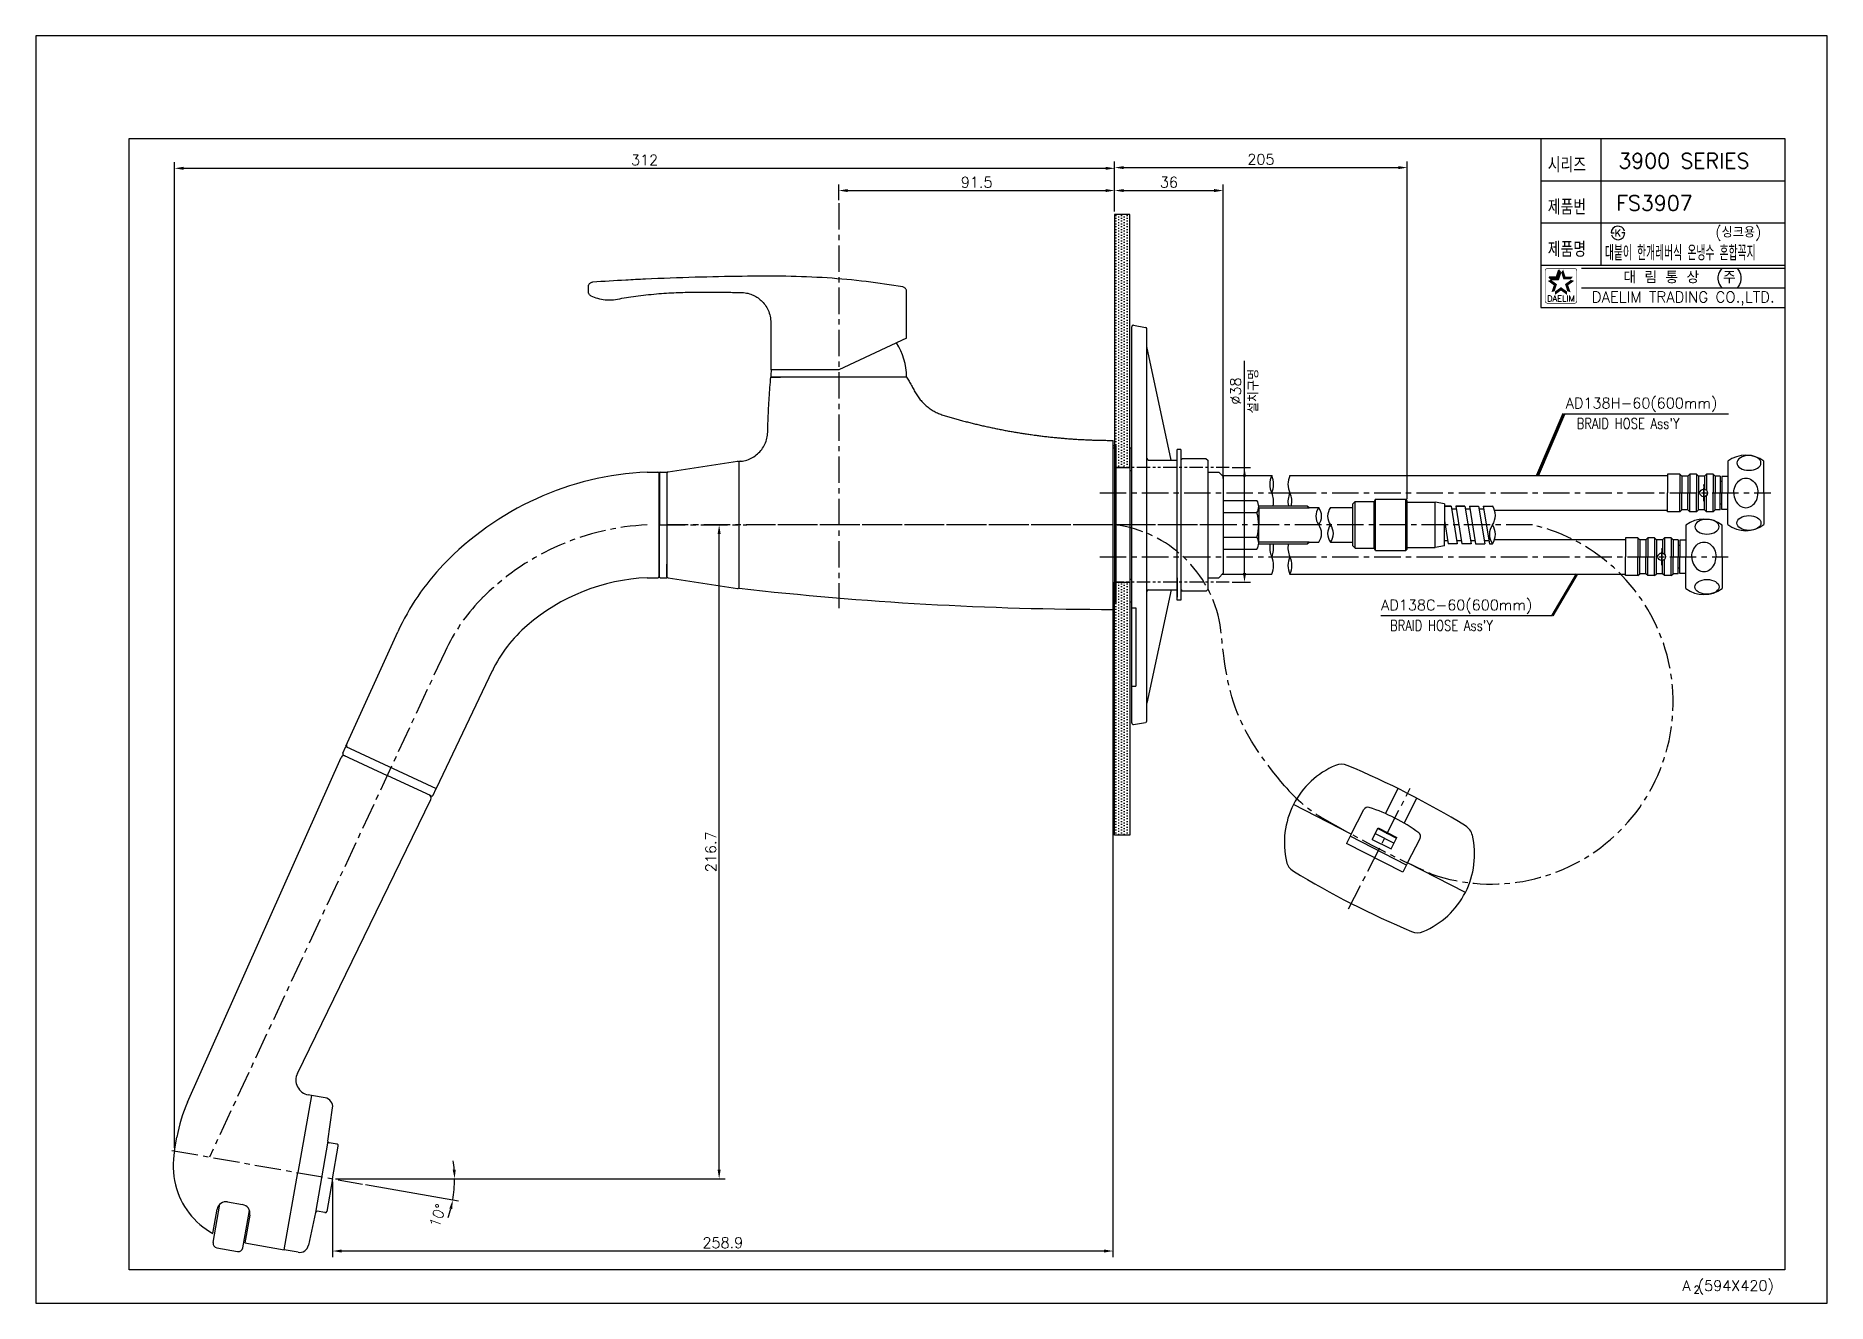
# Model space of a CAD drawing. Extents: x 1777 to 2371, y -1665 to -1245.
import ezdxf
from ezdxf.enums import TextEntityAlignment as Align

# ---------------------------------------------------------------- set-up
doc = ezdxf.new("R2010")
doc.units = 0
doc.header["$LTSCALE"] = 7
doc.header["$MEASUREMENT"] = 0
doc.linetypes.add('CENTER', pattern=[2, 1.25, -0.25, 0.25, -0.25])
doc.linetypes.add('PHANTOM', pattern=[2.5, 1.25, -0.25, 0.25, -0.25, 0.25, -0.25])
doc.layers.get('0').update_dxf_attribs({"color": 2, "linetype": 'CONTINUOUS'})
for name, color, linetype in [('CL', 1, 'CENTER'), ('D', 2, 'CONTINUOUS'), ('DIM', 2, 'CONTINUOUS'), ('DWG', 7, 'CONTINUOUS'), ('PH', 3, 'PHANTOM')]:
    doc.layers.add(name, color=color, linetype=linetype)
doc.styles.add('GHS', font='ROMANS', dxfattribs={"bigfont": 'GHS'})
doc.styles.add('HAN', font='TXT.shx', dxfattribs={"bigfont": 'GHS.shx'})
doc.styles.add('ROMANS', font='romans')
doc.dimstyles.new('STANDARD$7', dxfattribs={"dimtxt": 3.5, "dimasz": 3, "dimexe": 1, "dimexo": 0.0625, "dimgap": 1, "dimtad": 1, "dimdec": 4, "dimzin": 0, "dimdsep": 46, "dimtxsty": 'GHS', "dimcen": 1, "dimclrt": 2, "dimadec": 0, "dimazin": 0, "dimtfac": 1, "dimtdec": 4, "dimtofl": 0, "dimtmove": 0, "dimatfit": 3, "dimfxl": 0, "dimtolj": 1, "dimtzin": 0, "dimarcsym": 0})

# ---------------------------------------------------------------- blocks, each defined once
blk = doc.blocks.new('KS')
at = {"layer": 'DIM'}
for p, q in [((-2.25, 0), (-1.75, 0)), ((-1.75, 0), (-1.25, 0)), ((1.75, 0), (1.25, 0)), ((2.25, 0), (1.75, 0))]:
    blk.add_line(p, q, dxfattribs=at)
for start, end in [(15, 180), (195, 0)]:
    blk.add_arc((0, 0), 2.25, start, end, dxfattribs=at)
at = {"layer": 'DIM', "style": 'HAN'}
blk.add_text('K', height=2.39, dxfattribs=at).set_placement((0, 0), align=Align.MIDDLE)
blk = doc.blocks.new('BORDER')
for p, q in [((1, 1), (0, 1)), ((0, 1), (0, 0)), ((1, 0), (1, 1)), ((0, 0), (1, 0))]:
    blk.add_line(p, q)
blk = doc.blocks.new('양식')
at = {"color": 4}
for p, q in [((1219, 386), (1768, 386)), ((1219, 11), (1219, 386)), ((1768, 386), (1768, 11)), ((1768, 11), (1219, 11))]:
    blk.add_line(p, q, dxfattribs=at)
at = {"color": 7}
for p, q in [((1687, 386), (1687, 330)), ((1707, 386), (1707, 344)), ((1687, 372), (1768, 372)), ((1687, 358), (1768, 358)), ((1687, 344), (1768, 344)), ((1687, 330), (1768, 330))]:
    blk.add_line(p, q, dxfattribs=at)
at = {"color": 2}
for p, q in [((1689.81, 340.18), (1692.24, 340.18)), ((1690.48, 339.27), (1689.81, 340.18)), ((1690.48, 339.27), (1692.9, 339.27)), ((1692.24, 340.18), (1692.99, 342.49)), ((1692.9, 339.27), (1693.65, 341.57)), ((1693.65, 341.57), (1692.99, 342.49))]:
    blk.add_line(p, q, dxfattribs=at)
at = {"color": 2, "linetype": 'Continuous'}
for p, q in [((1700.5, 343), (1768, 343)), ((1700.5, 336.5), (1768, 336.5))]:
    blk.add_line(p, q, dxfattribs=at)
at = {"color": 2, "linetype": 'Continuous', "const_width": 0.2}
for points in [[(1688.48, 342.13, -0.414214), (1689.23, 342.88)], [(1688.48, 332.13), (1688.48, 342.13, -1)], [(1689.23, 342.88), (1698.23, 342.88, -0.414214), (1698.98, 342.13, 0.043396)], [(1698.98, 342.13), (1698.98, 332.13, -0.414214), (1698.23, 331.38)], [(1698.23, 331.38), (1689.48, 331.38, -0.414214), (1688.48, 332.13, 0.672398)]]:
    blk.add_lwpolyline(points, format="xyb", dxfattribs=at)
at = {"color": 2}
for points in [[(1691.32, 337.35), (1692.4, 337.7), (1689.36, 338.78), (1690.43, 339.13)], [(1689.81, 340.18), (1690.48, 339.27), (1692.24, 340.18), (1692.9, 339.27)], [(1692.24, 340.18), (1692.9, 339.27), (1692.99, 342.49), (1693.65, 341.57)], [(1694.47, 342.49), (1693.8, 341.57), (1695.22, 340.18), (1694.55, 339.27)], [(1695.22, 340.18), (1694.55, 339.27), (1697.64, 340.18), (1696.98, 339.27)], [(1698.1, 338.78), (1697.02, 339.13), (1696.14, 337.35), (1695.06, 337.7)], [(1690.57, 335.05), (1691.65, 335.4), (1691.32, 337.35), (1692.4, 337.7)], [(1693.73, 335.6), (1693.73, 336.73), (1691.77, 334.18), (1691.77, 335.31)], [(1695.69, 334.18), (1695.69, 335.31), (1693.73, 335.6), (1693.73, 336.73)], [(1696.14, 337.35), (1695.06, 337.7), (1696.89, 335.05), (1695.81, 335.4)]]:
    blk.add_solid(points, dxfattribs=at)
at = {"xscale": 594, "yscale": 420, "zscale": 594}
blk.add_blockref('BORDER', (1188, 0), dxfattribs=at)
at = {"layer": 'DIM', "color": 4}
blk.add_blockref('KS', (1712.63, 354.68), dxfattribs=at)
at = {"color": 7, "linetype": 'Continuous'}
for s, height, style, p in [('대 림 통 상  (주)', 4, 'GHS', (1734.26, 339.7)), ('DAELIM TRADING CO.,LTD.', 3.6, 'ROMANS', (1734.26, 332.93))]:
    blk.add_text(s, height=height, dxfattribs=dict(at, style=style)).set_placement(p, align=Align.MIDDLE)
at = {"color": 2, "linetype": 'Continuous', "style": 'ROMANS'}
blk.add_text('DAELIM', height=2, dxfattribs=at).set_placement((1693.73, 331.93), align=Align.CENTER)
at = {"color": 7, "style": 'GHS'}
for s, height, p in [('A (594X420)', 3.5, (1734.01, 4.03)), ('2', 2.5, (1737.67, 3.19))]:
    blk.add_text(s, height=height, dxfattribs=at).set_placement(p)
at = {"layer": 'DIM', "style": 'GHS', "width": 0.8}
for s, p in [('시리즈', (1689.34, 374.73)), ('제품번', (1689.34, 360.73)), ('제품명', (1689.34, 346.73))]:
    blk.add_text(s, height=5, dxfattribs=at).set_placement(p)
blk = doc.blocks.new('A$C00170C1F')
at = {"layer": 'CL'}
blk.add_line((32, 45), (32, 0), dxfattribs=at)
at = {"layer": 'DWG'}
for p, q in [((21.5, 26), (42.5, 26)), ((21.5, 22.5), (21.5, 26)), ((42.5, 22.5), (42.5, 26)), ((0, 22.5), (21.5, 22.5)), ((0, 22.5), (21.5, 22.5)), ((21.5, 23.32), (42.5, 23.32)), ((21.5, 22.5), (21.5, 13.41)), ((28.5, 20.89), (28.5, 16.58)), ((35.5, 20.89), (28.5, 20.89)), ((35.5, 18.71), (28.5, 18.71)), ((35.5, 20.89), (35.5, 16.58)), ((42.5, 22.5), (64, 22.5)), ((42.5, 22.5), (64, 22.5)), ((42.5, 22.5), (42.5, 13.41)), ((35.5, 16.89), (28.5, 16.89)), ((35.5, 16.58), (28.5, 16.58)), ((28.5, 11.3), (28.5, 2.02)), ((35.5, 11.3), (35.5, 2.02))]:
    blk.add_line(p, q, dxfattribs=at)
for centre, radius, start, end in [((10.36, 37.17), 5, 94.37789, 139.87054), ((32, -245.5), 288.5, 85.62211, 94.37789), ((53.64, 37.17), 5, 40.12946, 85.62211), ((27.77, 22.5), 27.77, 139.87054, 180), ((36.23, 22.5), 27.77, 0, 40.12946), ((27.77, 22.5), 27.77, 180, 220.12946), ((36.23, 22.5), 27.77, 319.87054, 0), ((23, 13.41), 1.5, 180, 261.02746), ((32, 70.38), 59.18, 261.02746, 278.98046), ((41, 13.41), 1.5, 278.98046, 0), ((10.36, 7.83), 5, 220.12946, 265.62211), ((32, 290.5), 288.5, 265.62211, 274.37789), ((53.64, 7.83), 5, 274.37789, 319.87054)]:
    blk.add_arc(centre, radius, start, end, dxfattribs=at)

msp = doc.modelspace()

# ---------------------------------------------------------------- hatches: boundary and pattern name
at = {"layer": 'D'}
h = msp.add_hatch(dxfattribs=at)
h.set_pattern_fill('DOTS', color=256, scale=15, angle=90, style=0)
h.set_pattern_definition([(270, (388.5486, 9660.0459), (-0.9375, -0.46875), [0, -0.9375])])
h.paths.add_polyline_path([(2134.73, -1304.2), (2134.73, -1388.07), (2139.73, -1388.07), (2139.73, -1304.2)])
h = msp.add_hatch(dxfattribs=at)
h.set_pattern_fill('DOTS', color=256, scale=15, angle=90, style=0)
h.set_pattern_definition([(90, (388.5486, -12472.6828), (-0.9375, 0.46875), [0, -0.9375])])
h.paths.add_polyline_path([(2134.73, -1509.94), (2134.73, -1426.07), (2139.73, -1426.07), (2139.73, -1509.94)])

# ---------------------------------------------------------------- linework, layer by layer
for p, q in [((1822.98, -1613.53), (1822.98, -1286.9)), ((1825.98, -1288.9), (2131.73, -1288.9)), ((2134.73, -1297.73), (2134.73, -1286.67)), ((2134.73, -1301.2), (2134.73, -1286.9)), ((2137.73, -1288.67), (2228.76, -1288.67)), ((2231.76, -1398.57), (2231.76, -1286.67)), ((2043.23, -1299.44), (2043.23, -1294.27)), ((2134.73, -1303.2), (2134.73, -1294.27)), ((2134.73, -1302.2), (2134.73, -1294.27)), ((2170.73, -1391.75), (2170.73, -1294.27)), ((2046.23, -1296.27), (2131.73, -1296.27)), ((2137.73, -1296.27), (2167.73, -1296.27))]:
    msp.add_line(p, q)
at = {"color": 2, "linetype": 'Continuous'}
for p, q in [((2283.72, -1370.22), (2338.32, -1370.22)), ((2223.04, -1437.13), (2279.94, -1437.13))]:
    msp.add_line(p, q, dxfattribs=at)
at = {"color": 7, "linetype": 'Continuous'}
for p, q in [((2134.23, -1381.57), (2134.73, -1381.57)), ((2134.73, -1381.57), (2134.73, -1432.57)), ((2139.73, -1381.57), (2139.73, -1432.57)), ((2139.73, -1381.57), (2140.43, -1381.57)), ((2139.73, -1389.07), (2140.43, -1389.07)), ((2139.73, -1425.07), (2140.43, -1425.07)), ((2134.23, -1432.57), (2134.73, -1432.57)), ((2139.73, -1432.57), (2140.43, -1432.57))]:
    msp.add_line(p, q, dxfattribs=at)
for centre, radius, start, end in [((2255.6, -1403.94), 5.39, 324.53814, 35.46186), ((2264.37, -1410.19), 5.39, 144.53814, 215.46186), ((2255.6, -1410.19), 5.38, 324.51066, 35.48934)]:
    msp.add_arc(centre, radius, start, end)
for points in [[(1825.98, -1288.4), (1825.98, -1289.4), (1822.98, -1288.9)], [(2131.73, -1288.4), (2131.73, -1289.4), (2134.73, -1288.9)], [(2137.73, -1288.17), (2137.73, -1289.17), (2134.73, -1288.67)], [(2228.76, -1288.17), (2228.76, -1289.17), (2231.76, -1288.67)], [(2046.23, -1295.77), (2046.23, -1296.77), (2043.23, -1296.27)], [(2131.73, -1295.77), (2131.73, -1296.77), (2134.73, -1296.27)], [(2137.73, -1295.77), (2137.73, -1296.77), (2134.73, -1296.27)], [(2167.73, -1295.77), (2167.73, -1296.77), (2170.73, -1296.27)]]:
    msp.add_solid(points)
at = {"layer": 'CL'}
for p, q in [((2043.23, -1300.44), (2043.23, -1434.64)), ((1983.55, -1407.07), (2012.75, -1407.07)), ((1984.23, -1407.07), (1986.23, -1407.07)), ((1984.23, -1407.07), (1986.23, -1407.07)), ((2273.27, -1407.07), (1986.23, -1407.07)), ((2172.73, -1407.07), (2012.75, -1407.07)), ((1912.71, -1448.99), (1834.56, -1616.57)), ((1822.1, -1614.37), (1885.34, -1625.53))]:
    msp.add_line(p, q, dxfattribs=at)
at = {"layer": 'CL', "ltscale": 0.5}
for p, q in [((2330.05, -1399.24), (2330.05, -1393.74)), ((2330.05, -1393.74), (2330.05, -1399.24)), ((2316.14, -1414.9), (2316.14, -1420.4)), ((2316.14, -1420.4), (2316.14, -1414.9))]:
    msp.add_line(p, q, dxfattribs=at)
at = {"layer": 'CL', "linetype": 'CENTER'}
for p, q in [((2129.8, -1396.49), (2196.17, -1396.49)), ((2192.84, -1396.49), (2352.36, -1396.49)), ((2129.8, -1417.65), (2196.17, -1417.65)), ((2192.84, -1417.65), (2338.14, -1417.65))]:
    msp.add_line(p, q, dxfattribs=at)
at = {"layer": 'CL'}
for centre, radius, start, end in [((1983.72, -1489.97), 83, 92.76118, 134.10776), ((2129.79, -1447.34), 40.6, 10.14434, 82.70461), ((2259.62, -1465.82), 60.31, 250.90829, 76.91489), ((1969.8, -1475.61), 63, 134.10776, 136.17388), ((1969.8, -1475.61), 63, 136.17388, 155), ((2229.33, -1461.34), 50, 220.09229, 240.22077), ((2411.8, -1142.46), 417.39, 240.22077, 245.67823)]:
    msp.add_arc(centre, radius, start, end, dxfattribs=at)
msp.add_open_spline([(2191.08, -1493.54), (2184.66, -1485.92), (2172.85, -1470.11), (2170.79, -1450.21), (2169.75, -1440.19)], degree=3, knots=[8.629872, 8.629872, 8.629872, 8.629872, 37.797333, 67.346254, 67.346254, 67.346254, 67.346254], dxfattribs=at)
at = {"layer": 'D'}
for points in [[(2134.73, -1304.2), (2134.73, -1388.07), (2139.73, -1388.07), (2139.73, -1304.2)], [(2134.73, -1509.94), (2134.73, -1426.07), (2139.73, -1426.07), (2139.73, -1509.94)]]:
    msp.add_lwpolyline(points, close=True, dxfattribs=at)
at = {"layer": 'DIM'}
for p, q in [((2177.79, -1423.07), (2177.79, -1352.68)), ((2173.73, -1388.07), (2179.79, -1388.07)), ((2005.7, -1407.07), (2001.58, -1407.07)), ((2003.58, -1620.77), (2003.58, -1410.07)), ((2173.73, -1426.07), (2179.79, -1426.07)), ((2134.23, -1649.73), (2134.23, -1435.16)), ((1875.37, -1624.77), (1875.37, -1649.73)), ((1876.37, -1623.77), (2005.58, -1623.77)), ((1886.33, -1625.7), (1917.21, -1631.14)), ((2131.23, -1647.73), (1878.37, -1647.73))]:
    msp.add_line(p, q, dxfattribs=at)
for start, end in [(4.24697, 8.49394), (350, 0), (341.50606, 345.75303)]:
    msp.add_arc((1875.37, -1623.77), 40.48, start, end, dxfattribs=at)
for points in [[(2177.29, -1391.07), (2178.29, -1391.07), (2177.79, -1388.07)], [(2003.08, -1410.07), (2004.08, -1410.07), (2003.58, -1407.07)], [(2177.29, -1423.07), (2178.29, -1423.07), (2177.79, -1426.07)], [(1916.24, -1620.75), (1915.24, -1620.79), (1915.86, -1623.77)], [(2003.08, -1620.77), (2004.08, -1620.77), (2003.58, -1623.77)], [(1914.12, -1633.63), (1915.1, -1633.84), (1915.24, -1630.8)], [(1878.37, -1647.23), (1878.37, -1648.23), (1875.37, -1647.73)], [(2131.23, -1647.23), (2131.23, -1648.23), (2134.23, -1647.73)]]:
    msp.add_solid(points, dxfattribs=at)
at = {"layer": 'DWG'}
for p, q in [((1960.22, -1329.81), (1960.22, -1328.12)), ((2065.72, -1345.18), (2065.72, -1329.7)), ((2140.43, -1472.72), (2140.43, -1341.41)), ((2141.01, -1340.92), (2145.01, -1341.63)), ((2145.43, -1472.02), (2145.43, -1342.12)), ((2065.72, -1345.18), (2043.23, -1355.67)), ((2153.43, -1385.57), (2145.43, -1347.93)), ((2043.23, -1355.67), (2020.72, -1355.67)), ((2020.73, -1358.07), (2023.93, -1358.07)), ((2135.23, -1380.82), (2134.23, -1380.82)), ((2135.23, -1407.07), (2135.23, -1380.82)), ((2155.43, -1432.06), (2155.43, -1382.07)), ((2156.63, -1382.07), (2155.43, -1382.07)), ((2156.63, -1382.07), (2156.63, -1432.06)), ((1979.73, -1389.57), (1983.23, -1389.57)), ((1979.73, -1389.57), (1983.23, -1389.57)), ((1983.83, -1389.77), (1983.83, -1407.07)), ((1984.03, -1389.57), (1986.23, -1389.57)), ((1986.23, -1389.57), (1986.23, -1424.57)), ((1986.65, -1389.5), (2009.65, -1386.01)), ((2145.93, -1385.57), (2155.43, -1385.57)), ((2156.63, -1385.63), (2157.13, -1385.13)), ((2165.13, -1385.13), (2157.13, -1385.13)), ((2165.13, -1385.13), (2165.63, -1385.63)), ((2165.63, -1385.63), (2165.63, -1428.51)), ((2165.63, -1389.57), (2169.23, -1389.57)), ((2169.23, -1389.57), (2170.73, -1391.07)), ((2338.05, -1385.99), (2338.05, -1396.49)), ((2350.05, -1396.49), (2350.05, -1385.99)), ((1983.73, -1407.07), (1983.73, -1390.07)), ((1986.23, -1390), (1986.23, -1424.14)), ((2170.39, -1390.74), (2186.82, -1390.74)), ((2170.73, -1391.07), (2170.73, -1423.07)), ((2192.84, -1390.74), (2318.05, -1390.74)), ((2322.17, -1390.24), (2318.05, -1390.24)), ((2318.05, -1390.24), (2318.05, -1396.49)), ((2322.17, -1390.24), (2322.17, -1396.49)), ((2322.17, -1390.24), (2322.82, -1390.89)), ((2322.81, -1390.87), (2322.81, -1396.49)), ((2324.79, -1390.89), (2322.82, -1390.89)), ((2324.78, -1390.89), (2324.78, -1396.49)), ((2325.44, -1390.24), (2324.79, -1390.89)), ((2325.44, -1390.24), (2325.44, -1396.49)), ((2327.67, -1390.24), (2325.44, -1390.24)), ((2327.67, -1390.24), (2328.32, -1390.89)), ((2327.67, -1390.24), (2327.67, -1396.49)), ((2330.29, -1390.89), (2328.32, -1390.89)), ((2328.32, -1390.89), (2328.32, -1396.49)), ((2330.94, -1390.24), (2330.29, -1390.89)), ((2330.29, -1390.89), (2330.29, -1395.26)), ((2330.94, -1390.24), (2330.94, -1395.6)), ((2333.17, -1390.24), (2330.94, -1390.24)), ((2333.17, -1390.24), (2333.17, -1396.49)), ((2333.17, -1390.24), (2333.82, -1390.89)), ((2333.82, -1390.89), (2333.82, -1396.49)), ((2335.55, -1390.89), (2333.82, -1390.89)), ((2335.55, -1390.89), (2335.55, -1396.49)), ((2336.05, -1392.74), (2335.55, -1392.74)), ((2336.05, -1390.99), (2336.05, -1396.49)), ((2338.05, -1390.99), (2336.05, -1390.99)), ((2170.73, -1398.99), (2181.92, -1398.99)), ((2182.49, -1400.74), (2198.6, -1400.74)), ((2182.49, -1401.32), (2182.49, -1407.07)), ((2198.6, -1400.74), (2199.18, -1401.32)), ((2199.18, -1401.32), (2202.4, -1401.32)), ((2199.18, -1401.32), (2199.18, -1401.42)), ((2206.3, -1401.32), (2213.76, -1401.32)), ((2213.76, -1400.07), (2214.51, -1399.32)), ((2213.76, -1414.07), (2213.76, -1400.07)), ((2214.51, -1414.82), (2214.51, -1399.32)), ((2214.51, -1399.32), (2220.76, -1399.32)), ((2221.19, -1398.57), (2220.76, -1399.32)), ((2220.76, -1414.82), (2220.76, -1399.32)), ((2221.19, -1415.57), (2221.19, -1398.57)), ((2221.19, -1398.57), (2231.26, -1398.57)), ((2231.26, -1415.57), (2231.26, -1398.57)), ((2231.76, -1399.07), (2231.26, -1398.57)), ((2231.76, -1415.07), (2231.76, -1399.07)), ((2231.76, -1399.57), (2241.06, -1399.57)), ((2244.06, -1400.07), (2241.06, -1399.57)), ((2241.06, -1414.57), (2241.06, -1399.57)), ((2244.06, -1400.07), (2244.06, -1407.07)), ((2244.06, -1400.82), (2246.31, -1400.82)), ((2246.31, -1400.82), (2244.06, -1400.82)), ((2246.31, -1400.82), (2248.34, -1413.32)), ((2246.31, -1400.82), (2248.34, -1413.32)), ((2247.82, -1400.82), (2249.86, -1413.32)), ((2250.86, -1400.82), (2247.82, -1400.82)), ((2247.82, -1400.82), (2250.86, -1400.82)), ((2250.86, -1400.82), (2252.9, -1413.32)), ((2250.86, -1400.82), (2252.9, -1413.32)), ((2252.38, -1400.82), (2254.42, -1413.32)), ((2252.38, -1400.82), (2255.42, -1400.82)), ((2255.42, -1400.82), (2257.46, -1413.32)), ((2257.11, -1401.82), (2255.59, -1401.82)), ((2256.94, -1400.82), (2258.98, -1413.32)), ((2256.94, -1400.82), (2259.98, -1400.82)), ((2318.05, -1402.74), (2318.05, -1396.49)), ((2322.17, -1402.74), (2322.17, -1396.49)), ((2322.81, -1402.1), (2322.81, -1396.49)), ((2324.78, -1402.09), (2324.78, -1396.49)), ((2325.44, -1402.74), (2325.44, -1396.49)), ((2327.67, -1402.74), (2327.67, -1396.49)), ((2328.32, -1402.09), (2328.32, -1396.49)), ((2330.29, -1402.09), (2330.29, -1397.71)), ((2330.94, -1402.74), (2330.94, -1397.37)), ((2333.17, -1402.74), (2333.17, -1396.49)), ((2333.82, -1402.09), (2333.82, -1396.49)), ((2335.55, -1402.09), (2335.55, -1396.49)), ((2336.05, -1400.24), (2335.55, -1400.24)), ((2336.05, -1401.99), (2336.05, -1396.49)), ((2338.05, -1406.99), (2338.05, -1396.49)), ((2350.05, -1396.49), (2350.05, -1406.99)), ((1983.73, -1424.07), (1983.73, -1407.07)), ((1983.83, -1424.37), (1983.83, -1407.07)), ((2135.23, -1433.07), (2135.23, -1407.07)), ((2170.73, -1402.97), (2181.95, -1402.97)), ((2182.49, -1412.82), (2182.49, -1407.07)), ((2244.06, -1405.67), (2245.3, -1413.32)), ((2244.06, -1414.07), (2244.06, -1407.07)), ((2248, -1401.87), (2246.48, -1401.87)), ((2252.56, -1401.87), (2251.04, -1401.87)), ((2260.7, -1402.24), (2318.05, -1402.24)), ((2322.17, -1402.74), (2318.05, -1402.74)), ((2322.17, -1402.74), (2322.82, -1402.09)), ((2324.79, -1402.09), (2322.82, -1402.09)), ((2324.14, -1407.15), (2324.14, -1417.65)), ((2325.44, -1402.74), (2324.79, -1402.09)), ((2327.67, -1402.74), (2325.44, -1402.74)), ((2327.67, -1402.74), (2328.32, -1402.09)), ((2330.29, -1402.09), (2328.32, -1402.09)), ((2330.94, -1402.74), (2330.29, -1402.09)), ((2333.17, -1402.74), (2330.94, -1402.74)), ((2333.17, -1402.74), (2333.82, -1402.09)), ((2335.55, -1402.09), (2333.82, -1402.09)), ((2338.05, -1401.99), (2336.05, -1401.99)), ((2336.14, -1417.65), (2336.14, -1407.15)), ((2170.73, -1411.17), (2181.95, -1411.17)), ((2182.49, -1413.4), (2198.6, -1413.4)), ((2198.6, -1413.4), (2199.18, -1412.82)), ((2199.18, -1412.82), (2199.18, -1412.72)), ((2199.18, -1412.82), (2202.4, -1412.82)), ((2206.3, -1412.82), (2213.76, -1412.82)), ((2244.06, -1412.27), (2245.13, -1412.27)), ((2248.34, -1413.32), (2245.3, -1413.32)), ((2248.17, -1412.27), (2249.69, -1412.27)), ((2252.9, -1413.32), (2249.86, -1413.32)), ((2254.26, -1412.32), (2252.74, -1412.32)), ((2254.42, -1413.32), (2257.46, -1413.32)), ((2258.82, -1412.32), (2257.3, -1412.32)), ((2258.98, -1413.32), (2259.98, -1413.32)), ((2260.71, -1411.9), (2304.14, -1411.9)), ((2304.14, -1411.4), (2304.14, -1417.65)), ((2308.26, -1411.4), (2304.14, -1411.4)), ((2308.26, -1411.4), (2308.91, -1412.05)), ((2308.26, -1411.4), (2308.26, -1417.65)), ((2308.89, -1412.04), (2308.89, -1417.65)), ((2310.88, -1412.05), (2308.91, -1412.05)), ((2310.87, -1412.05), (2310.87, -1417.65)), ((2311.53, -1411.4), (2310.88, -1412.05)), ((2313.76, -1411.4), (2311.53, -1411.4)), ((2311.53, -1411.4), (2311.53, -1417.65)), ((2313.76, -1411.4), (2314.41, -1412.05)), ((2313.76, -1411.4), (2313.76, -1417.65)), ((2314.41, -1412.05), (2314.41, -1417.65)), ((2316.38, -1412.05), (2314.41, -1412.05)), ((2317.03, -1411.4), (2316.38, -1412.05)), ((2316.38, -1412.05), (2316.38, -1416.42)), ((2319.26, -1411.4), (2317.03, -1411.4)), ((2317.03, -1411.4), (2317.03, -1416.77)), ((2319.26, -1411.4), (2319.91, -1412.05)), ((2319.26, -1411.4), (2319.26, -1417.65)), ((2321.64, -1412.05), (2319.91, -1412.05)), ((2319.91, -1412.05), (2319.91, -1417.65)), ((2321.64, -1412.05), (2321.64, -1417.65)), ((2324.14, -1412.15), (2322.14, -1412.15)), ((2322.14, -1412.15), (2322.14, -1417.65)), ((2170.73, -1415.15), (2181.92, -1415.15)), ((2213.76, -1414.07), (2214.51, -1414.82)), ((2214.51, -1414.82), (2220.76, -1414.82)), ((2221.19, -1415.57), (2220.76, -1414.82)), ((2221.19, -1415.57), (2231.26, -1415.57)), ((2231.76, -1415.07), (2231.26, -1415.57)), ((2231.76, -1414.57), (2241.06, -1414.57)), ((2244.06, -1414.07), (2241.06, -1414.57)), ((2304.14, -1423.9), (2304.14, -1417.65)), ((2308.26, -1423.9), (2308.26, -1417.65)), ((2308.89, -1423.27), (2308.89, -1417.65)), ((2310.87, -1423.25), (2310.87, -1417.65)), ((2311.53, -1423.9), (2311.53, -1417.65)), ((2313.76, -1423.9), (2313.76, -1417.65)), ((2314.41, -1423.25), (2314.41, -1417.65)), ((2316.38, -1423.25), (2316.38, -1418.88)), ((2317.03, -1423.9), (2317.03, -1418.54)), ((2319.26, -1423.9), (2319.26, -1417.65)), ((2319.91, -1423.25), (2319.91, -1417.65)), ((2322.14, -1413.9), (2321.64, -1413.9)), ((2321.64, -1423.25), (2321.64, -1417.65)), ((2322.14, -1423.15), (2322.14, -1417.65)), ((2324.14, -1428.15), (2324.14, -1417.65)), ((2336.14, -1417.65), (2336.14, -1428.15)), ((1979.73, -1424.57), (1983.23, -1424.57)), ((1979.73, -1424.57), (1983.23, -1424.57)), ((1984.03, -1424.57), (1986.23, -1424.57)), ((1986.23, -1424.23), (1986.23, -1420.07)), ((1986.23, -1420.07), (1986.23, -1424.14)), ((1986.23, -1424.28), (1986.23, -1420.07)), ((1986.23, -1424.23), (1986.23, -1420.07)), ((1986.65, -1424.63), (2009.65, -1428.13)), ((2010.23, -1427.81), (2010.23, -1425.57)), ((2155.43, -1424.57), (2155.43, -1431.06)), ((2165.63, -1424.57), (2169.23, -1424.57)), ((2169.23, -1424.57), (2170.73, -1423.07)), ((2170.39, -1423.4), (2186.82, -1423.4)), ((2192.84, -1423.4), (2304.14, -1423.4)), ((2308.26, -1423.9), (2304.14, -1423.9)), ((2308.26, -1423.9), (2308.91, -1423.25)), ((2310.88, -1423.25), (2308.91, -1423.25)), ((2311.53, -1423.9), (2310.88, -1423.25)), ((2313.76, -1423.9), (2311.53, -1423.9)), ((2313.76, -1423.9), (2314.41, -1423.25)), ((2316.38, -1423.25), (2314.41, -1423.25)), ((2317.03, -1423.9), (2316.38, -1423.25)), ((2319.26, -1423.9), (2317.03, -1423.9)), ((2319.26, -1423.9), (2319.91, -1423.25)), ((2321.64, -1423.25), (2319.91, -1423.25)), ((2322.14, -1421.4), (2321.64, -1421.4)), ((2324.14, -1423.15), (2322.14, -1423.15)), ((2153.43, -1428.57), (2145.43, -1466.21)), ((2145.93, -1428.57), (2155.43, -1428.57)), ((2156.63, -1428.51), (2157.13, -1429.01)), ((2165.13, -1429.01), (2157.13, -1429.01)), ((2165.13, -1429.01), (2165.63, -1428.51)), ((2135.23, -1433.07), (2134.23, -1433.07)), ((2141.73, -1434.57), (2141.73, -1460.52)), ((2156.63, -1432.06), (2155.43, -1432.06)), ((1879.83, -1480.46), (1897.05, -1442.54)), ((1928.37, -1455.45), (1909.73, -1494.4)), ((2141.01, -1473.22), (2145.01, -1472.51)), ((1827.34, -1598.35), (1878.2, -1484.13)), ((1878.8, -1482.73), (1879.85, -1480.47)), ((1879.04, -1483.4), (1893.54, -1490.16)), ((1879.85, -1480.47), (1909.76, -1494.41)), ((1908.04, -1496.92), (1893.54, -1490.16)), ((1908.71, -1496.68), (1909.76, -1494.41)), ((1863.74, -1588.84), (1908.02, -1498.04)), ((1868.37, -1596.13), (1863.85, -1621.74)), ((1822.98, -1614.53), (1823.78, -1610)), ((1873.88, -1611.34), (1869.71, -1634.94)), ((1859.34, -1647.34), (1863.85, -1621.74)), ((1840.61, -1631.45), (1845.54, -1632.32)), ((1835.73, -1641.87), (1837.14, -1633.88)), ((1846.34, -1645.05), (1859.34, -1647.34))]:
    msp.add_line(p, q, dxfattribs=at)
at = {"layer": 'DWG', "linetype": 'Continuous'}
for p, q in [((2065.73, -1358.07), (2020.73, -1358.07)), ((2134.23, -1435.07), (2134.23, -1379.07)), ((2010.23, -1428.07), (2010.23, -1386.07)), ((1868.37, -1596.13), (1867.36, -1595.95)), ((1872.98, -1596.94), (1868.37, -1596.13)), ((1835.8, -1644.93), (1838.04, -1632.21)), ((1845.65, -1646.67), (1847.83, -1634.25)), ((1847.97, -1635.79), (1846.34, -1645.05)), ((1869.71, -1634.94), (1867.4, -1645.82)), ((1837.01, -1646.67), (1843.91, -1647.88)), ((1863.95, -1648.15), (1859.34, -1647.34))]:
    msp.add_line(p, q, dxfattribs=at)
at = {"layer": 'DWG', "color": 2}
for p, q in [((2182.49, -1401.42), (2199.18, -1401.42)), ((2182.49, -1412.72), (2199.18, -1412.72))]:
    msp.add_line(p, q, dxfattribs=at)
at = {"layer": 'DWG', "linetype": 'CENTER'}
for p, q in [((2140.43, -1434.57), (2141.73, -1434.57)), ((2140.43, -1434.57), (2141.73, -1434.57)), ((2140.43, -1460.52), (2141.73, -1460.52))]:
    msp.add_line(p, q, dxfattribs=at)
at = {"layer": 'DWG', "color": 7, "linetype": 'Continuous'}
for p, q in [((1873.88, -1611.34), (1875.43, -1600.32)), ((1875.37, -1623.77), (1877.28, -1612.93)), ((1875.37, -1623.77), (1873.46, -1634.6))]:
    msp.add_line(p, q, dxfattribs=at)
at = {"layer": 'DWG', "color": 7, "linetype": 'CENTER'}
for p, q in [((1876.88, -1612.36), (1874.28, -1611.9)), ((1872.88, -1635.01), (1870.29, -1634.55))]:
    msp.add_line(p, q, dxfattribs=at)
at = {"layer": 'DWG'}
for centre in [(2330.05, -1396.49), (2316.14, -1417.65)]:
    msp.add_circle(centre, 1.25, dxfattribs=at)
for centre, radius, start, end in [((2140.93, -1341.41), 0.5, 80, 180), ((2144.93, -1342.12), 0.5, 0, 80), ((2043.73, -1358.28), 22, 0.55369, 31.73661), ((2042.72, -1358.28), 22, 173.17977, 179.44631), ((2344.05, -1393.99), 10, 53.1301, 126.8699), ((1984.33, -1489.46), 100, 92.63667, 136.22319), ((1983.23, -1390.07), 0.5, 0, 90), ((1984.03, -1389.77), 0.2, 90, 180), ((1986.73, -1390), 0.5, 98.64747, 180), ((2009.73, -1386.5), 0.5, 0, 98.64747), ((2145.93, -1385.07), 0.5, 180, 270), ((2178.67, -1401.01), 3.82, 328.10921, 31.89079), ((2168.06, -1407.07), 14.43, 0, 16.2602), ((2168.06, -1407.07), 14.43, 343.7398, 0), ((2330.14, -1415.15), 10, 53.1301, 126.8699), ((2344.05, -1398.99), 10, 233.1301, 306.8699), ((2178.67, -1413.13), 3.82, 328.10921, 31.89079), ((1969.88, -1475.63), 80, 136.22319, 155.57294), ((1982.88, -1490.49), 66, 92.74282, 130.60438), ((1983.23, -1424.07), 0.5, 270, 0), ((1984.03, -1424.37), 0.2, 180, 270), ((1986.73, -1424.14), 0.5, 180, 261.35253), ((2009.73, -1427.64), 0.5, 261.35253, 0), ((2145.93, -1429.07), 0.5, 90, 180), ((2330.14, -1420.15), 10, 233.1301, 306.8699), ((1969.87, -1475.31), 46, 130.60438, 154.42706), ((2140.93, -1472.72), 0.5, 180, 280), ((2144.93, -1472.02), 0.5, 280, 0), ((1879.11, -1484.54), 1, 65.0003, 156.0003), ((1879.25, -1482.95), 0.5, 155, 245), ((1880.49, -1480.21), 0.5, 155.57294, 245), ((1907.13, -1497.6), 1, 334.0003, 65.0003), ((1908.25, -1496.47), 0.5, 245, 335), ((1868.23, -1591.03), 5, 154.0003, 260), ((1850.06, -1619.31), 27.5, 170, 193.57818), ((1847.63, -1619.89), 25, 193.57818, 241.55776), ((1840.09, -1634.4), 3, 80, 170)]:
    msp.add_arc(centre, radius, start, end, dxfattribs=at)
at = {"layer": 'DWG', "linetype": 'Continuous'}
for centre, radius, start, end in [((2134.23, -2480.85), 1101.78, 96.43181, 96.46204), ((2134.23, -333.29), 1101.78, 263.53796, 270.00002), ((1872.45, -1599.9), 3, 352, 80), ((1873.02, -1618.68), 50, 156.0003, 170), ((1845.01, -1635.27), 3, 350, 80), ((1837.27, -1645.19), 1.5, 170, 260), ((1844.17, -1646.41), 1.5, 260, 350), ((1864.47, -1645.2), 3, 260, 348)]:
    msp.add_arc(centre, radius, start, end, dxfattribs=at)
at = {"layer": 'DWG', "color": 2, "linetype": 'Continuous'}
for centre, start, end in [((2192.97, -1393.61), 154.95062, 205.04938), ((2180.67, -1393.61), 334.95062, 25.04938), ((2198.99, -1393.61), 154.95062, 205.04938), ((2180.67, -1399.36), 348.29608, 25.04938), ((2198.99, -1399.36), 154.95062, 191.70392), ((2186.69, -1399.36), 348.29608, 25.04938), ((2192.97, -1414.78), 168.29453, 205.04938), ((2180.67, -1414.78), 334.95062, 11.70547), ((2198.99, -1414.78), 168.29453, 205.04938), ((2180.67, -1420.53), 334.95062, 25.04938), ((2198.99, -1420.53), 154.95062, 205.04938), ((2186.69, -1420.53), 334.95062, 25.04938)]:
    msp.add_arc(centre, 6.79, start, end, dxfattribs=at)
at = {"layer": 'DWG', "color": 2}
for centre, start, end in [((2206.26, -1404.19), 143.289, 216.711), ((2198.55, -1404.19), 323.289, 36.711), ((2210.16, -1404.19), 143.289, 216.711), ((2198.55, -1409.94), 323.28788, 36.71212), ((2210.16, -1409.94), 143.289, 216.711), ((2202.45, -1409.94), 323.28788, 36.71212)]:
    msp.add_arc(centre, 4.81, start, end, dxfattribs=at)
at = {"layer": 'DWG', "color": 7, "linetype": 'Continuous'}
for centre, start, end in [((1874.37, -1611.41), 172, 260), ((1876.79, -1612.85), 350, 80), ((1870.2, -1635.04), 80, 168), ((1872.97, -1634.51), 260, 350)]:
    msp.add_arc(centre, 0.5, start, end, dxfattribs=at)
at = {"layer": 'DWG', "extrusion": (0, 0, -1)}
for centre in [(2345.05, -1386.53), (2331.14, -1407.69)]:
    msp.add_ellipse(centre, major_axis=(-4, 0), ratio=0.612372, dxfattribs=at)
for centre in [(2344.05, -1396.49), (2330.14, -1417.65)]:
    msp.add_ellipse(centre, major_axis=(0, -4.9), ratio=0.816497, start_param=1.570796, end_param=4.712389, dxfattribs=at)
at = {"layer": 'DWG'}
for centre in [(2344.05, -1396.49), (2330.14, -1417.65)]:
    msp.add_ellipse(centre, major_axis=(0, 4.9), ratio=0.816497, start_param=1.570796, end_param=4.712389, dxfattribs=at)
for centre in [(2345.05, -1406.45), (2331.14, -1427.61)]:
    msp.add_ellipse(centre, major_axis=(-4, 0), ratio=0.612372, dxfattribs=at)
for points in [[(2064.48, -1328.22), (2052.38, -1326.46), (2039.41, -1325.24), (2025.72, -1324.7), (2011.17, -1324.72), (1995.64, -1325.02), (1979.11, -1325.64), (1972.63, -1325.97)], [(1960.22, -1328.12), (1960.29, -1327.68), (1960.48, -1327.29), (1960.78, -1326.96), (1961.17, -1326.73), (1961.62, -1326.63)], [(1961.09, -1331.17), (1960.74, -1330.94), (1960.46, -1330.62), (1960.28, -1330.24), (1960.22, -1329.81)], [(1961.09, -1331.17), (1963.27, -1331.97), (1965.81, -1332.44), (1968.5, -1332.44), (1971.33, -1331.98), (1974.33, -1331.51), (1977.6, -1331.06), (1981.05, -1330.67), (1984.47, -1330.37), (1987.75, -1330.16), (1990.86, -1330.03), (1993.78, -1329.97), (1996.55, -1329.95), (1999.18, -1329.94), (2001.69, -1329.94), (2004.08, -1329.96), (2006.39, -1329.99), (2008.59, -1330.01), (2010.7, -1330.05), (2012.69, -1330.23), (2014.49, -1330.78), (2016.11, -1331.62), (2017.56, -1332.74), (2018.81, -1334.16), (2019.83, -1335.91), (2020.5, -1337.94), (2020.73, -1340.16), (2020.72, -1342.49), (2020.72, -1344.91), (2020.72, -1347.43), (2020.72, -1350.08), (2020.72, -1352.89), (2020.72, -1355.67)], [(1972.63, -1325.97), (1961.62, -1326.63)], [(2065.72, -1329.7), (2065.66, -1329.29), (2065.5, -1328.92), (2065.24, -1328.6), (2064.89, -1328.36), (2064.48, -1328.22)]]:
    msp.add_spline(points, degree=3, dxfattribs=at)
at = {"layer": 'DWG', "linetype": 'Continuous'}
for points in [[(2019.68, -1376.37), (2019.71, -1375.19), (2019.84, -1371.76), (2020, -1368.34), (2020.2, -1364.92), (2020.44, -1361.49), (2020.73, -1358.07)], [(2065.73, -1358.07), (2066.55, -1359.45), (2067.34, -1360.84), (2068.11, -1362.25), (2068.88, -1363.64), (2069.78, -1364.97), (2070.8, -1366.2), (2071.93, -1367.32), (2073.19, -1368.34), (2074.52, -1369.22), (2075.94, -1369.97), (2077.42, -1370.57), (2078.95, -1371.05), (2080.48, -1371.5), (2082.02, -1371.94), (2083.56, -1372.36), (2085.11, -1372.77), (2086.67, -1373.17), (2088.22, -1373.55), (2089.77, -1373.92), (2091.34, -1374.28), (2092.91, -1374.63), (2094.47, -1374.96), (2096.04, -1375.29), (2097.61, -1375.59), (2099.19, -1375.89), (2100.77, -1376.17), (2102.34, -1376.44), (2103.93, -1376.7), (2105.5, -1376.94), (2107.09, -1377.17), (2108.03, -1377.3)], [(2010.8, -1386), (2012.79, -1385.57), (2014.65, -1384.74), (2016.3, -1383.56), (2017.69, -1382.05), (2018.74, -1380.31), (2019.41, -1378.38), (2019.68, -1376.37)], [(2108.03, -1377.3), (2108.67, -1377.38), (2110.26, -1377.59), (2111.85, -1377.78), (2113.45, -1377.96), (2115.04, -1378.12), (2116.63, -1378.27), (2118.23, -1378.41), (2119.83, -1378.54), (2121.42, -1378.65), (2123.02, -1378.75), (2124.62, -1378.83), (2126.22, -1378.9), (2127.82, -1378.96), (2129.43, -1379.01), (2131.03, -1379.04), (2132.62, -1379.06), (2134.23, -1379.07)]]:
    msp.add_spline(points, degree=3, dxfattribs=at)
at = {"layer": 'PH', "ltscale": 0.5}
for p, q in [((2172.73, -1388.07), (2135.23, -1388.07)), ((2172.73, -1426.07), (2135.23, -1426.07))]:
    msp.add_line(p, q, dxfattribs=at)

# ---------------------------------------------------------------- block references
at = {"layer": 'DIM'}
msp.add_blockref('양식', (589, -1665), dxfattribs=at)
at = {"layer": 'DIM', "rotation": 152.9454381456278}
msp.add_blockref('A$C00170C1F', (2261.27, -1508.83), dxfattribs=at)

# ---------------------------------------------------------------- texts
at = {"color": 7, "style": 'GHS'}
for s, p in [('3900 SERIES', (2323.51, -1286.42)), ('FS3907', (2313.74, -1300.42))]:
    msp.add_text(s, height=5, dxfattribs=at).set_placement(p, align=Align.MIDDLE)
at = {"style": 'GHS'}
msp.add_text('(싱크용)', height=3.5, dxfattribs=at).set_placement((2333.88, -1311.82))
at = {"style": 'GHS', "width": 0.5}
msp.add_text('대붙이 한개레버식 온냉수 혼합꼭지', height=5, dxfattribs=at).set_placement((2297.29, -1319.44))
at = {"color": 2, "linetype": 'Continuous', "style": 'GHS', "width": 0.8}
for p in [(2287.96, -1375.24), (2226.08, -1442.16)]:
    msp.add_text("BRAID HOSE Ass'Y", height=3.5, dxfattribs=at).set_placement(p)
at = {"char_height": 3.5, "attachment_point": 5, "style": 'GHS'}
for s, insert in [('\\A1;312', (1978.85, -1286.15)), ('\\A1;205', (2183.24, -1285.92)), ('\\A1;91.5', (2088.98, -1293.52)), ('\\A1;36', (2152.73, -1293.52))]:
    msp.add_mtext(s, dxfattribs=dict(at, insert=insert))
at = {"layer": 'D', "style": 'GHS'}
for s, p in [('AD138H-60(600mm)', (2284.33, -1368.46)), ('AD138C-60(600mm)', (2223.12, -1435.37))]:
    msp.add_text(s, height=3.5, dxfattribs=at).set_placement(p)
at = {"layer": 'DIM', "char_height": 3.5, "attachment_point": 5, "style": 'GHS'}
for s, insert, rotation in [('%%c38\\P설치구멍', (2177.77, -1362.72), 90), ('\\A1;216.7', (2000.83, -1515.42), 90), ('\\A1;10%%d', (1910.23, -1635.97), 70.69932)]:
    msp.add_mtext(s, dxfattribs=dict(at, insert=insert, rotation=rotation))
at = {"layer": 'DIM', "insert": (2004.8, -1644.98), "char_height": 3.5, "attachment_point": 5, "style": 'GHS'}
msp.add_mtext('\\A1;258.9', dxfattribs=at)

# ---------------------------------------------------------------- leaders
for points in [[(2274.94, -1390.74), (2283.72, -1370.22)], [(2287.98, -1423.4), (2279.94, -1437.13)]]:
    msp.add_leader(points, dimstyle='STANDARD$7', override={"dimexe": 2, "dimexo": 1, "dimtad": 0, "dimcen": 0, "dimclrd": 256, "dimclre": 256, "dimclrt": 256, "dimadec": 4, "dimtfac": 0.5, "dimtofl": 1, "dimtmove": 2, "dimatfit": 0, "dimlwd": 65535, "dimlwe": 65535})

doc.saveas('drawing.dxf')
